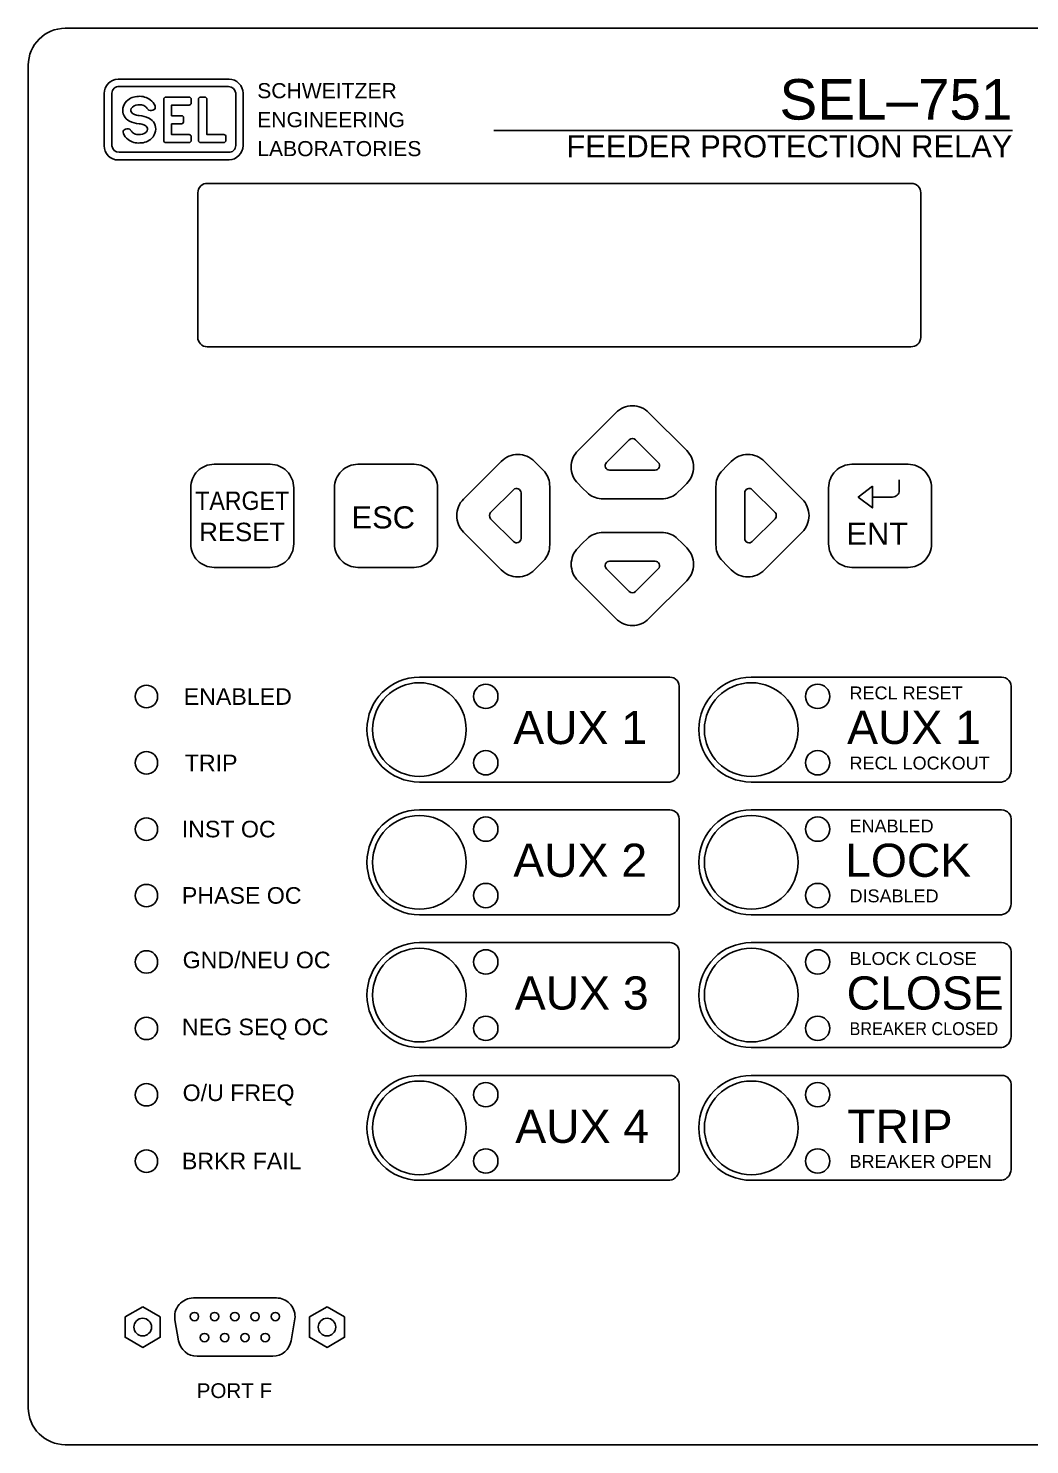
# Model space of a CAD drawing. Extents: x 1 to 47, y 1 to 35.
# Drawn here: x 14.82 to 20.17, y 9.64 to 17.2 of the extents above; entities that cross this region are included whole.
import ezdxf
from ezdxf.enums import TextEntityAlignment as Align

# ---------------------------------------------------------------- set-up
doc = ezdxf.new("R2010")
doc.units = 0
doc.header["$MEASUREMENT"] = 0
for name, color, linetype in [('10_00______DWG_', 7, 'CONTINUOUS'), ('1_01__0__NONE', 7, 'CONTINUOUS'), ('1_02__1__RECLOSING', 7, 'CONTINUOUS'), ('1_03__2__DIRECTIONAL', 7, 'CONTINUOUS'), ('1_04__3__ARC_SENSE_TECH', 7, 'CONTINUOUS'), ('1_05__4__RECLOSING___DIREC', 7, 'CONTINUOUS'), ('1_06__5__RECLOSING__DIRECT', 7, 'CONTINUOUS'), ('1_07__6__ADVANCED_DIRECTIO', 7, 'CONTINUOUS'), ('1_08__7__RECLOSING___ADVAN', 7, 'CONTINUOUS'), ('1_09__8__RECLOSING__ADVANC', 7, 'CONTINUOUS'), ('2_02__0__2X16_LCD_WITH__8_', 7, 'CONTINUOUS')]:
    doc.layers.add(name, color=color, linetype=linetype)
doc.styles.add('ARIAL', font='arial.ttf')

msp = doc.modelspace()

# ---------------------------------------------------------------- linework, layer by layer
at = {"layer": '10_00______DWG_'}
for points in [[(20.3883, 9.6683, -0.128714), (20.2919, 9.643), (15.0154, 9.643, -0.414214), (14.8187, 9.8398), (14.8187, 17.0063, -0.414213), (15.0154, 17.203), (20.2919, 17.203, -0.128714), (20.3883, 17.1778, -0.128714)], [(19.3253, 14.701), (19.4334, 14.701, 0.414214), (19.4684, 14.736), (19.4684, 14.7931)]]:
    msp.add_lwpolyline(points, format="xyb", dxfattribs=at)
for points in [[(15.2981, 16.9316), (15.8904, 16.9316, -0.41811), (15.9649, 16.8561), (15.9649, 16.5776, -0.404471), (15.8904, 16.5005), (15.2981, 16.5005, -0.41811), (15.2236, 16.5761), (15.2236, 16.8546, -0.404471)], [(15.304, 16.8921), (15.8872, 16.8921, -0.378768), (15.9264, 16.8575), (15.9264, 16.5772, -0.441125), (15.8872, 16.5414), (15.304, 16.5414, -0.378768), (15.2649, 16.5761), (15.2649, 16.8564, -0.441125)], [(15.4062, 16.8399, 0.192116), (15.3432, 16.8147, 0.12608), (15.3234, 16.7767, 0.336344), (15.3588, 16.7079, 0.087668), (15.4099, 16.6938, -0.022201), (15.425, 16.6913, -0.039737), (15.4358, 16.688, -0.23043), (15.4542, 16.6698, -0.182747), (15.4526, 16.6553, -0.221111), (15.4184, 16.6365, -0.058363), (15.3973, 16.6361, -0.13415), (15.3751, 16.6472, 0.006668), (15.3627, 16.662, 0.085557), (15.3603, 16.664, 0.231613), (15.3303, 16.6617, 0.170757), (15.3246, 16.6542, 0.118457), (15.326, 16.6421, 0.153081), (15.3516, 16.6096, 0.186266), (15.4149, 16.591, 0.192116), (15.4779, 16.6162, 0.12608), (15.4977, 16.6541, 0.336344), (15.4623, 16.723, 0.087668), (15.4112, 16.7371, -0.022201), (15.3961, 16.7395, -0.039737), (15.3852, 16.7429, -0.23043), (15.3668, 16.761, -0.182747), (15.3685, 16.7755, -0.221111), (15.4027, 16.7944, -0.058363), (15.4238, 16.7948, -0.13415), (15.446, 16.7837, 0.006668), (15.4583, 16.7689, 0.085557), (15.4608, 16.7668, 0.231613), (15.4908, 16.7691, 0.170757), (15.4965, 16.7767, 0.118457), (15.4951, 16.7887, 0.153081), (15.4695, 16.8212, 0.186266)], [(15.5534, 16.8363), (15.6772, 16.8363, -0.424366), (15.6884, 16.8247), (15.6884, 16.8046, -0.404134), (15.6772, 16.793), (15.584, 16.793), (15.584, 16.7362), (15.6386, 16.7362, -0.477137), (15.6466, 16.7263), (15.6466, 16.703, -0.353971), (15.6386, 16.693), (15.584, 16.693), (15.584, 16.6363), (15.6772, 16.6363, -0.424366), (15.6884, 16.6247), (15.6884, 16.6045, -0.404134), (15.6772, 16.5929), (15.5534, 16.5929, -0.432614), (15.5417, 16.6054), (15.5417, 16.8239, -0.396049)], [(15.7388, 16.8363), (15.7601, 16.8363, -0.432614), (15.7718, 16.8239), (15.7718, 16.6363), (15.8625, 16.6363, -0.424366), (15.8738, 16.6247), (15.8738, 16.6045, -0.404134), (15.8625, 16.5929), (15.7388, 16.5929, -0.432614), (15.7271, 16.6054), (15.7271, 16.8239, -0.396049)], [(15.7764, 16.3755), (19.5337, 16.3755, -0.417398), (19.5836, 16.3249), (19.5836, 15.5533, -0.429922), (19.5309, 15.5034), (15.7737, 15.5034, -0.41748), (15.7237, 15.5539), (15.7237, 16.3255, -0.429859)], [(18.1997, 14.6914, 0.176539), (18.2779, 14.7183), (18.3147, 14.7541), (18.3338, 14.7731, 0.414214), (18.3338, 14.9499), (18.1322, 15.1514, 0.414214), (17.9555, 15.1514), (17.7539, 14.9499, 0.414214), (17.7539, 14.7731), (17.773, 14.7541), (17.8098, 14.7183, 0.176539), (17.888, 14.6914)], [(18.0607, 15.0068), (18.1821, 14.8854, -0.66386), (18.1653, 14.8447), (17.9224, 14.8447, -0.66386), (17.9056, 14.8854), (18.027, 15.0068, -0.408376)], [(17.6025, 14.446, -0.176539), (17.5756, 14.3678), (17.5398, 14.3309), (17.5208, 14.3119, -0.414214), (17.344, 14.3119), (17.1425, 14.5134, -0.414214), (17.1425, 14.6902), (17.344, 14.8917, -0.414214), (17.5208, 14.8917), (17.5398, 14.8727), (17.5756, 14.8358, -0.176539), (17.6025, 14.7576)], [(18.4902, 14.446, 0.176539), (18.5172, 14.3678), (18.553, 14.3309), (18.572, 14.3119, 0.414214), (18.7488, 14.3119), (18.9503, 14.5134, 0.414214), (18.9503, 14.6902), (18.7488, 14.8917, 0.414214), (18.572, 14.8917), (18.553, 14.8727), (18.5172, 14.8358, 0.176539), (18.4902, 14.7576)], [(15.8106, 14.8759), (16.1106, 14.8759, -0.414214), (16.2356, 14.7509), (16.2356, 14.4509, -0.414214), (16.1106, 14.3259), (15.8106, 14.3259, -0.414214), (15.6856, 14.4509), (15.6856, 14.7509, -0.414214)], [(16.5785, 14.8759), (16.8785, 14.8759, -0.414214), (17.0035, 14.7509), (17.0035, 14.4509, -0.414214), (16.8785, 14.3259), (16.5785, 14.3259, -0.414214), (16.4535, 14.4509), (16.4535, 14.7509, -0.414214)], [(19.2163, 14.8759), (19.5163, 14.8759, -0.414214), (19.6413, 14.7509), (19.6413, 14.4509, -0.414214), (19.5163, 14.3259), (19.2163, 14.3259, -0.414214), (19.0913, 14.4509), (19.0913, 14.7509, -0.414214)], [(17.2872, 14.585), (17.4086, 14.4636, 0.66386), (17.4492, 14.4804), (17.4492, 14.7232, 0.66386), (17.4086, 14.74), (17.2872, 14.6186, 0.408376)], [(18.8056, 14.585), (18.6842, 14.4636, -0.66386), (18.6436, 14.4804), (18.6436, 14.7232, -0.66386), (18.6842, 14.74), (18.8056, 14.6186, -0.408376)], [(18.1997, 14.5122, -0.176539), (18.2779, 14.4852), (18.3147, 14.4495), (18.3338, 14.4304, -0.414214), (18.3338, 14.2537), (18.1322, 14.0521, -0.414214), (17.9555, 14.0521), (17.7539, 14.2537, -0.414214), (17.7539, 14.4304), (17.773, 14.4495), (17.8098, 14.4852, -0.176539), (17.888, 14.5122)], [(18.0607, 14.1968), (18.1821, 14.3182, 0.66386), (18.1653, 14.3588), (17.9224, 14.3588, 0.66386), (17.9056, 14.3182), (18.027, 14.1968, 0.408376)], [(18.6785, 13.74), (20.0155, 13.74, -0.460086), (20.0655, 13.6816), (20.0655, 13.2383, -0.369778), (20.0155, 13.18), (18.6785, 13.18, -0.999996)], [(18.6785, 13.0314), (20.0155, 13.0314, -0.460086), (20.0655, 12.973), (20.0655, 12.5297, -0.369778), (20.0155, 12.4714), (18.6785, 12.4714, -0.999996)], [(18.6785, 12.3227), (20.0155, 12.3227, -0.460086), (20.0655, 12.2643), (20.0655, 11.821, -0.369778), (20.0155, 11.7627), (18.6785, 11.7627, -0.999996)], [(18.6785, 11.614), (20.0155, 11.614, -0.460086), (20.0655, 11.5557), (20.0655, 11.1124, -0.369778), (20.0155, 11.054), (18.6785, 11.054, -0.999996)], [(15.7, 10.4261), (16.143, 10.4261, -0.414214), (16.243, 10.3261), (16.2219, 10.1978, -0.370597), (16.1234, 10.1151), (15.7196, 10.1151, -0.36397), (15.6211, 10.1978), (15.6015, 10.3088, -0.466307)]]:
    msp.add_lwpolyline(points, format="xyb", close=True, dxfattribs=at)
msp.add_lwpolyline([(20.0728, 16.6574), (17.3045, 16.6574)], dxfattribs=at)
for points in [[(19.3253, 14.7591), (19.2502, 14.701), (19.3253, 14.6429)], [(15.4295, 10.3792), (15.5235, 10.3249), (15.5235, 10.2163), (15.4295, 10.1621), (15.3355, 10.2164), (15.3355, 10.3249)], [(16.4135, 10.3792), (16.5075, 10.3249), (16.5075, 10.2163), (16.4135, 10.1621), (16.3195, 10.2164), (16.3195, 10.3249)]]:
    msp.add_lwpolyline(points, close=True, dxfattribs=at)
for centre, radius in [((15.4491, 13.6368), 0.06), ((18.6785, 13.46), 0.25), ((19.0328, 13.6371), 0.065), ((15.4491, 13.2825), 0.06), ((19.0328, 13.2828), 0.065), ((15.4491, 12.9281), 0.06), ((18.6785, 12.7514), 0.25), ((19.0328, 12.9285), 0.065), ((15.4491, 12.5738), 0.06), ((19.0328, 12.5742), 0.065), ((15.4491, 12.2195), 0.06), ((18.6785, 12.0427), 0.25), ((19.0328, 12.2199), 0.065), ((15.4491, 11.8651), 0.06), ((19.0328, 11.8655), 0.065), ((15.4491, 11.5108), 0.06), ((18.6785, 11.334), 0.25), ((19.0328, 11.5112), 0.065), ((15.4491, 11.1565), 0.06), ((19.0328, 11.1569), 0.065), ((15.4295, 10.2706), 0.047), ((15.7055, 10.3266), 0.0225), ((15.8135, 10.3266), 0.0225), ((15.9215, 10.3266), 0.0225), ((16.0295, 10.3266), 0.0225), ((16.1375, 10.3266), 0.0225), ((16.4135, 10.2706), 0.047), ((15.7595, 10.2146), 0.0225), ((15.8675, 10.2146), 0.0225), ((15.9755, 10.2146), 0.0225), ((16.0835, 10.2146), 0.0225)]:
    msp.add_circle(centre, radius, dxfattribs=at)
at = {"layer": '2_02__0__2X16_LCD_WITH__8_'}
for points in [[(16.9068, 13.74), (18.2438, 13.74, -0.460086), (18.2938, 13.6816), (18.2938, 13.2383, -0.369778), (18.2438, 13.18), (16.9068, 13.18, -0.999996)], [(16.9068, 13.0314), (18.2438, 13.0314, -0.460086), (18.2938, 12.973), (18.2938, 12.5297, -0.369778), (18.2438, 12.4714), (16.9068, 12.4714, -0.999996)], [(16.9068, 12.3227), (18.2438, 12.3227, -0.460086), (18.2938, 12.2643), (18.2938, 11.821, -0.369778), (18.2438, 11.7627), (16.9068, 11.7627, -0.999996)], [(16.9068, 11.614), (18.2438, 11.614, -0.460086), (18.2938, 11.5557), (18.2938, 11.1124, -0.369778), (18.2438, 11.054), (16.9068, 11.054, -0.999996)]]:
    msp.add_lwpolyline(points, format="xyb", close=True, dxfattribs=at)
for centre, radius in [((16.9068, 13.46), 0.25), ((17.2612, 13.6371), 0.065), ((17.2612, 13.2828), 0.065), ((16.9068, 12.7514), 0.25), ((17.2612, 12.9285), 0.065), ((17.2612, 12.5742), 0.065), ((16.9068, 12.0427), 0.25), ((17.2612, 12.2199), 0.065), ((17.2612, 11.8655), 0.065), ((16.9068, 11.334), 0.25), ((17.2612, 11.5112), 0.065), ((17.2612, 11.1569), 0.065)]:
    msp.add_circle(centre, radius, dxfattribs=at)

# ---------------------------------------------------------------- texts
at = {"layer": '10_00______DWG_', "style": 'ARIAL'}
for s, height, p in [('SEL–751', 0.21633, (20.0728, 16.7158)), ('FEEDER PROTECTION RELAY', 0.118, (20.0728, 16.5143))]:
    msp.add_text(s, height=height, dxfattribs=at).set_placement(p, align=Align.RIGHT)
for s, height, p in [('SCHWEITZER', 0.08067, (16.0409, 16.83)), ('ENGINEERING', 0.08067, (16.0409, 16.6753)), ('LABORATORIES', 0.08067, (16.0409, 16.5207)), ('ESC', 0.118, (16.5443, 14.5336)), ('ENT', 0.118, (19.1866, 14.4464)), ('ENABLED', 0.0885, (15.6485, 13.5919)), ('TRIP', 0.0885, (15.654, 13.2376)), ('INST OC', 0.0885, (15.638, 12.8847)), ('ENABLED', 0.06883, (19.2033, 12.9109)), ('LOCK', 0.177, (19.1797, 12.674)), ('PHASE OC', 0.0885, (15.6386, 12.5304)), ('DISABLED', 0.06883, (19.2033, 12.5378)), ('GND/NEU OC', 0.0885, (15.6426, 12.186)), ('BLOCK CLOSE', 0.068833, (19.2033, 12.2034)), ('CLOSE', 0.177, (19.1878, 11.9656)), ('NEG SEQ OC', 0.0885, (15.6386, 11.8284)), ('O/U FREQ', 0.0885, (15.6426, 11.4773)), ('TRIP', 0.177, (19.1906, 11.2539)), ('BRKR FAIL', 0.0885, (15.6386, 11.1131)), ('BREAKER OPEN', 0.068833, (19.2033, 11.1205)), ('PORT F', 0.07867, (15.7176, 9.8921))]:
    msp.add_text(s, height=height, dxfattribs=at).set_placement(p)
at = {"layer": '10_00______DWG_', "style": 'ARIAL', "width": 0.9}
msp.add_text('TARGET', height=0.09833, dxfattribs=at).set_placement((15.9606, 14.6324), align=Align.CENTER)
at = {"layer": '10_00______DWG_', "style": 'ARIAL'}
msp.add_text('RESET', height=0.09833, dxfattribs=at).set_placement((15.9606, 14.4657), align=Align.CENTER)
at = {"layer": '10_00______DWG_', "style": 'ARIAL', "width": 0.9}
msp.add_text('BREAKER CLOSED', height=0.068833, dxfattribs=at).set_placement((19.2033, 11.8291))
at = {"layer": '1_01__0__NONE', "style": 'ARIAL'}
msp.add_text('AUX 1', height=0.177, dxfattribs=at).set_placement((19.1903, 13.3832))
at = {"layer": '1_02__1__RECLOSING', "style": 'ARIAL'}
for s, height, p in [('RECL RESET', 0.06883, (19.2033, 13.6212)), ('RECL LOCKOUT', 0.068833, (19.2033, 13.2469))]:
    msp.add_text(s, height=height, dxfattribs=at).set_placement(p)
at = {"layer": '1_03__2__DIRECTIONAL', "style": 'ARIAL'}
msp.add_text('AUX', height=0.177, dxfattribs=at).set_placement((19.1903, 13.3832))
at = {"layer": '1_04__3__ARC_SENSE_TECH', "style": 'ARIAL'}
msp.add_text('AUX', height=0.177, dxfattribs=at).set_placement((19.1903, 13.3832))
at = {"layer": '1_05__4__RECLOSING___DIREC', "style": 'ARIAL'}
for s, height, p in [('RECL RESET', 0.06883, (19.2033, 13.6212)), ('RECL LOCKOUT', 0.068833, (19.2033, 13.2469))]:
    msp.add_text(s, height=height, dxfattribs=at).set_placement(p)
at = {"layer": '1_06__5__RECLOSING__DIRECT', "style": 'ARIAL'}
for s, height, p in [('RECL RESET', 0.06883, (19.2033, 13.6212)), ('RECL LOCKOUT', 0.068833, (19.2033, 13.2469))]:
    msp.add_text(s, height=height, dxfattribs=at).set_placement(p)
at = {"layer": '1_07__6__ADVANCED_DIRECTIO', "style": 'ARIAL'}
msp.add_text('AUX', height=0.177, dxfattribs=at).set_placement((19.1903, 13.3832))
at = {"layer": '1_08__7__RECLOSING___ADVAN', "style": 'ARIAL'}
for s, height, p in [('RECL RESET', 0.06883, (19.2033, 13.6212)), ('RECL LOCKOUT', 0.068833, (19.2033, 13.2469))]:
    msp.add_text(s, height=height, dxfattribs=at).set_placement(p)
at = {"layer": '1_09__8__RECLOSING__ADVANC', "style": 'ARIAL'}
for s, height, p in [('RECL RESET', 0.06883, (19.2033, 13.6212)), ('RECL LOCKOUT', 0.068833, (19.2033, 13.2469))]:
    msp.add_text(s, height=height, dxfattribs=at).set_placement(p)
at = {"layer": '2_02__0__2X16_LCD_WITH__8_', "style": 'ARIAL'}
for s, p in [('AUX 1', (17.408, 13.3826)), ('AUX 2', (17.408, 12.674)), ('AUX 3', (17.4162, 11.9656)), ('AUX 4', (17.4189, 11.2539))]:
    msp.add_text(s, height=0.177, dxfattribs=at).set_placement(p)

doc.saveas('drawing.dxf')
